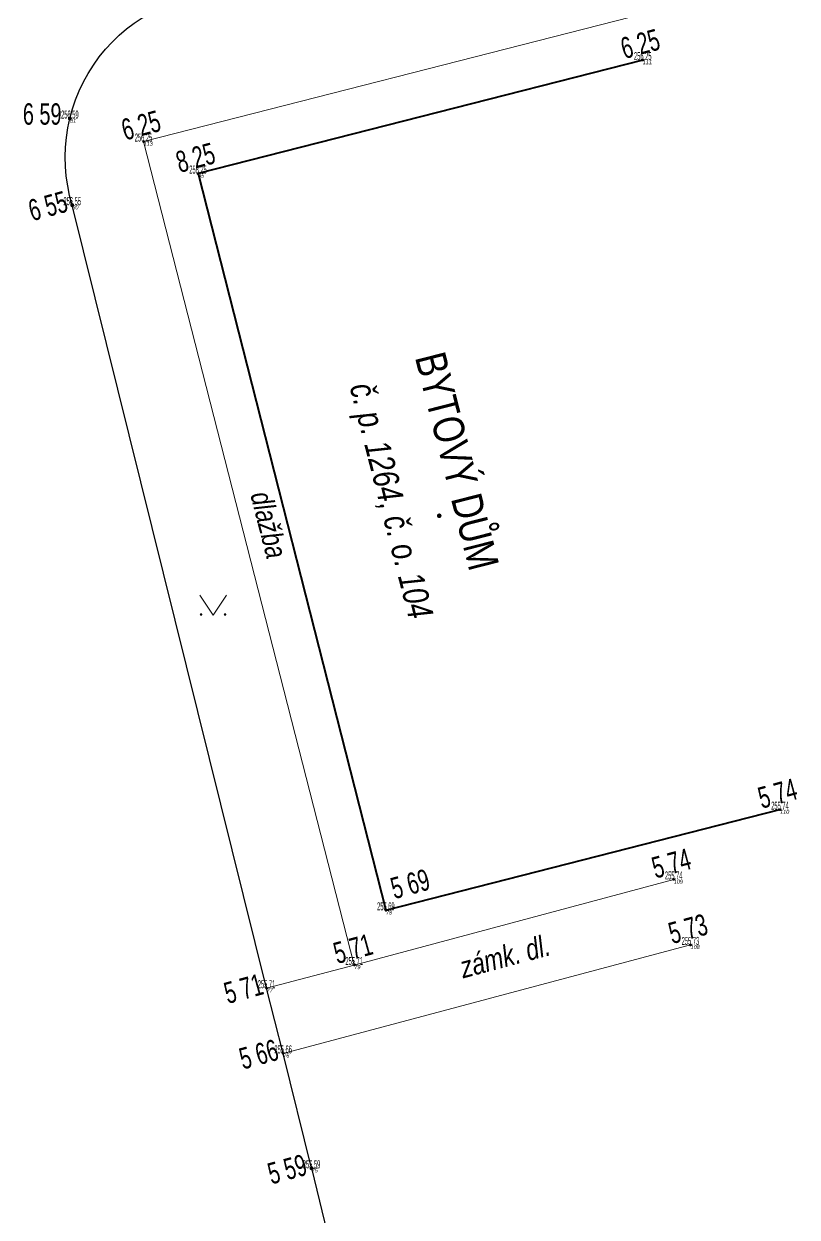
# Model space of a CAD drawing. Header units: metres. Extents: x -595997.2 to -595957.9, y -1158252.6 to -1158204.5.
# Drawn here: x -595969.53 to -595957.93, y -1158239.71 to -1158221.83 of the extents above; entities that cross this region are included whole.
import ezdxf
from ezdxf.enums import TextEntityAlignment as Align

# ---------------------------------------------------------------- set-up
doc = ezdxf.new("R2010")
doc.units = ezdxf.units.M
doc.header["$MEASUREMENT"] = 0
for name, color, linetype, lineweight, plot in [('GS01-body-info', 7, 'Continuous', 0, False), ('GS01-body-poloha', 7, 'Continuous', 0, False), ('GS01-body-čísla', 7, 'Continuous', 0, False), ('GS09-výškopis-body podrobné-buňky', 7, 'Continuous', 0, False), ('GS09-výškopis-body podrobné-výšky', 7, 'Continuous', 0, False)]:
    doc.layers.add(name, color=color, linetype=linetype, lineweight=lineweight, plot=plot)
for name, color, linetype, lineweight in [('GS02-hranice-jiné komunikace', 7, 'Continuous', 0), ('GS02-hranice-plochy zpevněné', 7, 'Continuous', 0), ('GS02-hranice-vozovky', 7, 'Continuous', 0), ('GS03-plochy nezpevněné-buňky', 7, 'Continuous', 0), ('GS04-objekty-buňky', 7, 'Continuous', 0), ('GS04-objekty-linie', 7, 'Continuous', 0), ('GS06-sítě-kanalizace_DEST', 7, 'Continuous', 0), ('GS09-výškopis-body podrobné-buňky-TISK', 7, 'Continuous', 0), ('GS09-výškopis-body podrobné-výšky-TISK', 7, 'Continuous', 0), ('GS10-popis-budovy-čísla popisná a orientační', 7, 'Continuous', 0), ('GS10-popis-objekty', 7, 'Continuous', 0), ('GS10-popis-plochy', 7, 'Continuous', 0)]:
    doc.layers.add(name, color=color, linetype=linetype, lineweight=lineweight)
doc.styles.add('Style-Arial Narrow', font='ARIALN.TTF')
doc.styles.add('Style-Arial Narrow IF', font='ARIALNI.TTF')

# ---------------------------------------------------------------- blocks, each defined once
blk = doc.blocks.new('9.12_62')
at = {"layer": 'GS09-výškopis-body podrobné-buňky', "linetype": 'Continuous', "lineweight": 0}
h = blk.add_hatch(color=32, dxfattribs=at)
edge = h.paths.add_edge_path()
edge.add_arc((0, 0), 0.00015, 0, 360)
blk = doc.blocks.new('9.12_63')
at = {"layer": 'GS09-výškopis-body podrobné-buňky', "linetype": 'Continuous', "lineweight": 0}
h = blk.add_hatch(color=32, dxfattribs=at)
edge = h.paths.add_edge_path()
edge.add_arc((0, 0), 0.00015, 0, 360)
blk = doc.blocks.new('9.12_64')
at = {"layer": 'GS09-výškopis-body podrobné-buňky', "linetype": 'Continuous', "lineweight": 0}
h = blk.add_hatch(color=32, dxfattribs=at)
edge = h.paths.add_edge_path()
edge.add_arc((0, 0), 0.00015, 0, 360)
blk = doc.blocks.new('9.12_65')
at = {"layer": 'GS09-výškopis-body podrobné-buňky', "linetype": 'Continuous', "lineweight": 0}
h = blk.add_hatch(color=32, dxfattribs=at)
edge = h.paths.add_edge_path()
edge.add_arc((0, 0), 0.00015, 0, 360)
blk = doc.blocks.new('9.12_67')
at = {"layer": 'GS09-výškopis-body podrobné-buňky', "linetype": 'Continuous', "lineweight": 0}
h = blk.add_hatch(color=32, dxfattribs=at)
edge = h.paths.add_edge_path()
edge.add_arc((0, 0), 0.00015, 0, 360)
blk = doc.blocks.new('9.12_105')
at = {"layer": 'GS09-výškopis-body podrobné-buňky', "linetype": 'Continuous', "lineweight": 0}
h = blk.add_hatch(color=32, dxfattribs=at)
edge = h.paths.add_edge_path()
edge.add_arc((0, 0), 0.00015, 0, 360)
blk = doc.blocks.new('9.12_106')
at = {"layer": 'GS09-výškopis-body podrobné-buňky', "linetype": 'Continuous', "lineweight": 0}
h = blk.add_hatch(color=32, dxfattribs=at)
edge = h.paths.add_edge_path()
edge.add_arc((0, 0), 0.00015, 0, 360)
blk = doc.blocks.new('9.12_107')
at = {"layer": 'GS09-výškopis-body podrobné-buňky', "linetype": 'Continuous', "lineweight": 0}
h = blk.add_hatch(color=32, dxfattribs=at)
edge = h.paths.add_edge_path()
edge.add_arc((0, 0), 0.00015, 0, 360)
blk = doc.blocks.new('9.12_108')
at = {"layer": 'GS09-výškopis-body podrobné-buňky', "linetype": 'Continuous', "lineweight": 0}
h = blk.add_hatch(color=32, dxfattribs=at)
edge = h.paths.add_edge_path()
edge.add_arc((0, 0), 0.00015, 0, 360)
blk = doc.blocks.new('9.12_109')
at = {"layer": 'GS09-výškopis-body podrobné-buňky', "linetype": 'Continuous', "lineweight": 0}
h = blk.add_hatch(color=32, dxfattribs=at)
edge = h.paths.add_edge_path()
edge.add_arc((0, 0), 0.00015, 0, 360)
blk = doc.blocks.new('9.12_110')
at = {"layer": 'GS09-výškopis-body podrobné-buňky', "linetype": 'Continuous', "lineweight": 0}
h = blk.add_hatch(color=32, dxfattribs=at)
edge = h.paths.add_edge_path()
edge.add_arc((0, 0), 0.00015, 0, 360)
blk = doc.blocks.new('9.12_111')
at = {"layer": 'GS09-výškopis-body podrobné-buňky', "linetype": 'Continuous', "lineweight": 0}
h = blk.add_hatch(color=32, dxfattribs=at)
edge = h.paths.add_edge_path()
edge.add_arc((0, 0), 0.00015, 0, 360)
blk = doc.blocks.new('9.12_115')
at = {"layer": 'GS09-výškopis-body podrobné-buňky', "linetype": 'Continuous', "lineweight": 0}
h = blk.add_hatch(color=32, dxfattribs=at)
edge = h.paths.add_edge_path()
edge.add_arc((0, 0), 0.00015, 0, 360)
blk = doc.blocks.new('Husovice_Včelák_mapa')
at = {"layer": 'GS01-body-info', "color": 6, "linetype": 'Continuous', "lineweight": 53}
for p in [(-595960.249, -1158222.37), (-595968.837, -1158223.246), (-595967.733, -1158223.591), (-595966.916, -1158224.071), (-595968.802, -1158224.545), (-595958.192, -1158233.605), (-595959.785, -1158234.652), (-595964.1, -1158235.114), (-595959.534, -1158235.633), (-595964.575, -1158235.934), (-595965.889, -1158236.282), (-595965.64, -1158237.259), (-595965.214, -1158238.981)]:
    blk.add_point(p, dxfattribs=at)
at = {"layer": 'GS01-body-poloha', "color": 6, "linetype": 'Continuous', "lineweight": 53}
for p in [(-595960.249, -1158222.37), (-595968.837, -1158223.246), (-595967.733, -1158223.591), (-595966.916, -1158224.071), (-595968.802, -1158224.545), (-595958.192, -1158233.605), (-595959.785, -1158234.652), (-595964.1, -1158235.114), (-595959.534, -1158235.633), (-595964.575, -1158235.934), (-595965.889, -1158236.282), (-595965.64, -1158237.259), (-595965.214, -1158238.981)]:
    blk.add_point(p, dxfattribs=at)
at = {"layer": 'GS02-hranice-jiné komunikace', "color": 7, "linetype": 'Continuous', "lineweight": 0, "flags": 128}
blk.add_lwpolyline([(-595959.785, -1158234.652), (-595964.575, -1158235.934), (-595967.733, -1158223.591), (-595960.414, -1158221.722)], dxfattribs=at)
at = {"layer": 'GS02-hranice-plochy zpevněné', "color": 7, "linetype": 'Continuous', "lineweight": 0}
for p, q in [((-595965.64, -1158237.259), (-595959.534, -1158235.633)), ((-595965.889, -1158236.282), (-595964.575, -1158235.934))]:
    blk.add_line(p, q, dxfattribs=at)
at = {"layer": 'GS02-hranice-vozovky', "color": 7, "linetype": 'Continuous', "lineweight": 30}
blk.add_line((-595965.214, -1158238.981), (-595964.454, -1158242.128), dxfattribs=at)
at = {"layer": 'GS02-hranice-vozovky', "color": 7, "linetype": 'Continuous', "lineweight": 30, "flags": 128}
blk.add_lwpolyline([(-595965.214, -1158238.981), (-595965.64, -1158237.259), (-595965.889, -1158236.282), (-595968.802, -1158224.545)], dxfattribs=at)
at = {"layer": 'GS02-hranice-vozovky', "color": 7, "linetype": 'Continuous', "lineweight": 30, "extrusion": (0, 0, -1)}
blk.add_ellipse((-595966.49, -1158223.822), major_axis=(0.315, 2.432), ratio=0.98528, start_param=4.285943, end_param=6.200499, dxfattribs=at)
at = {"layer": 'GS04-objekty-linie', "color": 7, "linetype": 'Continuous', "lineweight": 40, "flags": 128}
blk.add_lwpolyline([(-595960.249, -1158222.37), (-595966.916, -1158224.071), (-595964.1, -1158235.114), (-595958.192, -1158233.605)], dxfattribs=at)
at = {"layer": 'GS09-výškopis-body podrobné-buňky', "color": 32, "linetype": 'Continuous', "lineweight": 0, "xscale": 0.2, "yscale": 0.2, "zscale": 0.2}
for name, p in [('9.12_65', (-595960.249, -1158222.37)), ('9.12_111', (-595968.837, -1158223.246)), ('9.12_67', (-595967.733, -1158223.591)), ('9.12_115', (-595966.916, -1158224.071)), ('9.12_110', (-595968.802, -1158224.545)), ('9.12_64', (-595958.192, -1158233.605)), ('9.12_63', (-595959.785, -1158234.652)), ('9.12_108', (-595964.1, -1158235.114)), ('9.12_62', (-595959.534, -1158235.633)), ('9.12_109', (-595964.575, -1158235.934)), ('9.12_107', (-595965.889, -1158236.282)), ('9.12_106', (-595965.64, -1158237.259)), ('9.12_105', (-595965.214, -1158238.981))]:
    blk.add_blockref(name, p, dxfattribs=at)
at = {"layer": 'GS01-body-čísla', "color": 6, "linetype": 'Continuous', "lineweight": 0, "style": 'Style-Arial Narrow IF'}
for s, p in [('111', (-595960.247, -1158222.372)), ('81', (-595968.835, -1158223.248)), ('113', (-595967.731, -1158223.593)), ('85', (-595966.914, -1158224.073)), ('80', (-595968.8, -1158224.547)), ('110', (-595958.19, -1158233.607)), ('109', (-595959.783, -1158234.654)), ('78', (-595964.098, -1158235.116)), ('108', (-595959.532, -1158235.635)), ('79', (-595964.573, -1158235.936)), ('77', (-595965.887, -1158236.284)), ('76', (-595965.638, -1158237.261)), ('75', (-595965.212, -1158238.983))]:
    blk.add_text(s, height=0.06, dxfattribs=at).set_placement(p, align=Align.TOP_LEFT)
at = {"layer": 'GS09-výškopis-body podrobné-výšky', "color": 32, "linetype": 'Continuous', "lineweight": 0, "style": 'Style-Arial Narrow', "width": 0.5}
for s, p in [('256.25', (-595960.249, -1158222.37)), ('256.59', (-595968.837, -1158223.246)), ('256.25', (-595967.733, -1158223.591)), ('258.25', (-595966.916, -1158224.071)), ('256.55', (-595968.802, -1158224.545)), ('255.74', (-595958.192, -1158233.605)), ('255.74', (-595959.785, -1158234.652)), ('255.69', (-595964.1, -1158235.114)), ('255.73', (-595959.534, -1158235.633)), ('255.71', (-595964.575, -1158235.934)), ('255.71', (-595965.889, -1158236.282)), ('255.66', (-595965.64, -1158237.259)), ('255.59', (-595965.214, -1158238.981))]:
    blk.add_text(s, height=0.12, dxfattribs=at).set_placement(p, align=Align.CENTER)
blk = doc.blocks.new('4.02_3')
at = {"layer": 'GS04-objekty-buňky', "linetype": 'Continuous', "lineweight": 0}
h = blk.add_hatch(color=7, dxfattribs=at)
edge = h.paths.add_edge_path()
edge.add_arc((0, 0), 0.000175, 0, 360)
blk = doc.blocks.new('3.14_13')
at = {"layer": 'GS03-plochy nezpevněné-buňky', "linetype": 'Continuous', "lineweight": 0}
h = blk.add_hatch(color=96, dxfattribs=at)
edge = h.paths.add_edge_path()
edge.add_arc((-0.0009, 0.00005), 0.0001, 0, 360)
h = blk.add_hatch(color=96, dxfattribs=at)
edge = h.paths.add_edge_path()
edge.add_arc((0.0009, 0.00005), 0.0001, 0, 360)
at = {"layer": 'GS03-plochy nezpevněné-buňky', "color": 96, "linetype": 'Continuous', "lineweight": 0}
for p, q in [((-0.001, 0.0015), (0, 0)), ((0, 0), (0.001, 0.0015))]:
    blk.add_line(p, q, dxfattribs=at)
blk = doc.blocks.new('9.12_182')
at = {"layer": 'GS09-výškopis-body podrobné-buňky-TISK', "linetype": 'Continuous', "lineweight": 0}
h = blk.add_hatch(color=32, dxfattribs=at)
edge = h.paths.add_edge_path()
edge.add_arc((0, 0), 0.00015, 0, 360)
blk = doc.blocks.new('9.12_183')
at = {"layer": 'GS09-výškopis-body podrobné-buňky-TISK', "linetype": 'Continuous', "lineweight": 0}
h = blk.add_hatch(color=32, dxfattribs=at)
edge = h.paths.add_edge_path()
edge.add_arc((0, 0), 0.00015, 0, 360)
blk = doc.blocks.new('9.12_184')
at = {"layer": 'GS09-výškopis-body podrobné-buňky-TISK', "linetype": 'Continuous', "lineweight": 0}
h = blk.add_hatch(color=32, dxfattribs=at)
edge = h.paths.add_edge_path()
edge.add_arc((0, 0), 0.00015, 0, 360)

msp = doc.modelspace()

# ---------------------------------------------------------------- block references
at = {"layer": 'GS03-plochy nezpevněné-buňky', "color": 96, "linetype": 'Continuous', "lineweight": 0, "xscale": 200, "yscale": 200, "zscale": 200}
msp.add_blockref('3.14_13', (-595966.69, -1158230.69), dxfattribs=at)
at = {"layer": 'GS04-objekty-buňky', "color": 7, "linetype": 'Continuous', "lineweight": 0, "xscale": 200, "yscale": 200, "zscale": 200}
msp.add_blockref('4.02_3', (-595963.3, -1158229.2), dxfattribs=at)
at = {"layer": 'GS06-sítě-kanalizace_DEST', "color": 7, "linetype": 'Continuous', "lineweight": 0}
msp.add_blockref('Husovice_Včelák_mapa', (0, 0), dxfattribs=at)
at = {"layer": 'GS09-výškopis-body podrobné-buňky-TISK', "color": 32, "linetype": 'Continuous', "lineweight": 0, "xscale": 200, "yscale": 200, "zscale": 200}
for name, p in [('9.12_184', (-595968.837, -1158223.246)), ('9.12_183', (-595968.802, -1158224.545)), ('9.12_182', (-595965.214, -1158238.981))]:
    msp.add_blockref(name, p, dxfattribs=at)

# ---------------------------------------------------------------- texts
at = {"layer": 'GS09-výškopis-body podrobné-výšky-TISK', "color": 32, "linetype": 'Continuous', "lineweight": 0, "style": 'Style-Arial Narrow', "width": 0.8125}
for s, p in [('6 25', (-595960.524, -1158222.357)), ('6 25', (-595968.008, -1158223.578)), ('8 25', (-595967.191, -1158224.062)), ('6 55', (-595969.403, -1158224.787)), ('5 74', (-595958.466, -1158233.593)), ('5 74', (-595960.058, -1158234.64)), ('5 69', (-595963.973, -1158234.948)), ('5 73', (-595959.808, -1158235.621)), ('5 71', (-595964.83, -1158235.92)), ('5 71', (-595966.471, -1158236.519)), ('5 66', (-595966.243, -1158237.502)), ('5 59', (-595965.816, -1158239.225))]:
    msp.add_text(s, height=0.32, rotation=15.34, dxfattribs=at).set_placement(p)
msp.add_text('6 59', height=0.32, dxfattribs=at).set_placement((-595969.542, -1158223.338))
at = {"layer": 'GS10-popis-budovy-čísla popisná a orientační', "color": 7, "linetype": 'Continuous', "lineweight": 0, "style": 'Style-Arial Narrow IF', "width": 0.947368}
msp.add_text('č. p. 1264, č. o. 104', height=0.38, rotation=284.31, dxfattribs=at).set_placement((-595964.6457, -1158227.2642))
at = {"layer": 'GS10-popis-objekty', "color": 7, "linetype": 'Continuous', "lineweight": 0, "style": 'Style-Arial Narrow', "width": 0.956522}
msp.add_text('BYTOVÝ DŮM', height=0.46, rotation=284.31, dxfattribs=at).set_placement((-595963.667, -1158226.823))
at = {"layer": 'GS10-popis-plochy', "color": 7, "linetype": 'Continuous', "lineweight": 0, "style": 'Style-Arial Narrow IF', "width": 0.9375}
for s, rotation, p in [('dlažba', 284.35, (-595966.133, -1158228.884)), ('zámk. dl.', 14.94, (-595962.937, -1158236.134))]:
    msp.add_text(s, height=0.32, rotation=rotation, dxfattribs=at).set_placement(p)

doc.saveas('drawing.dxf')
